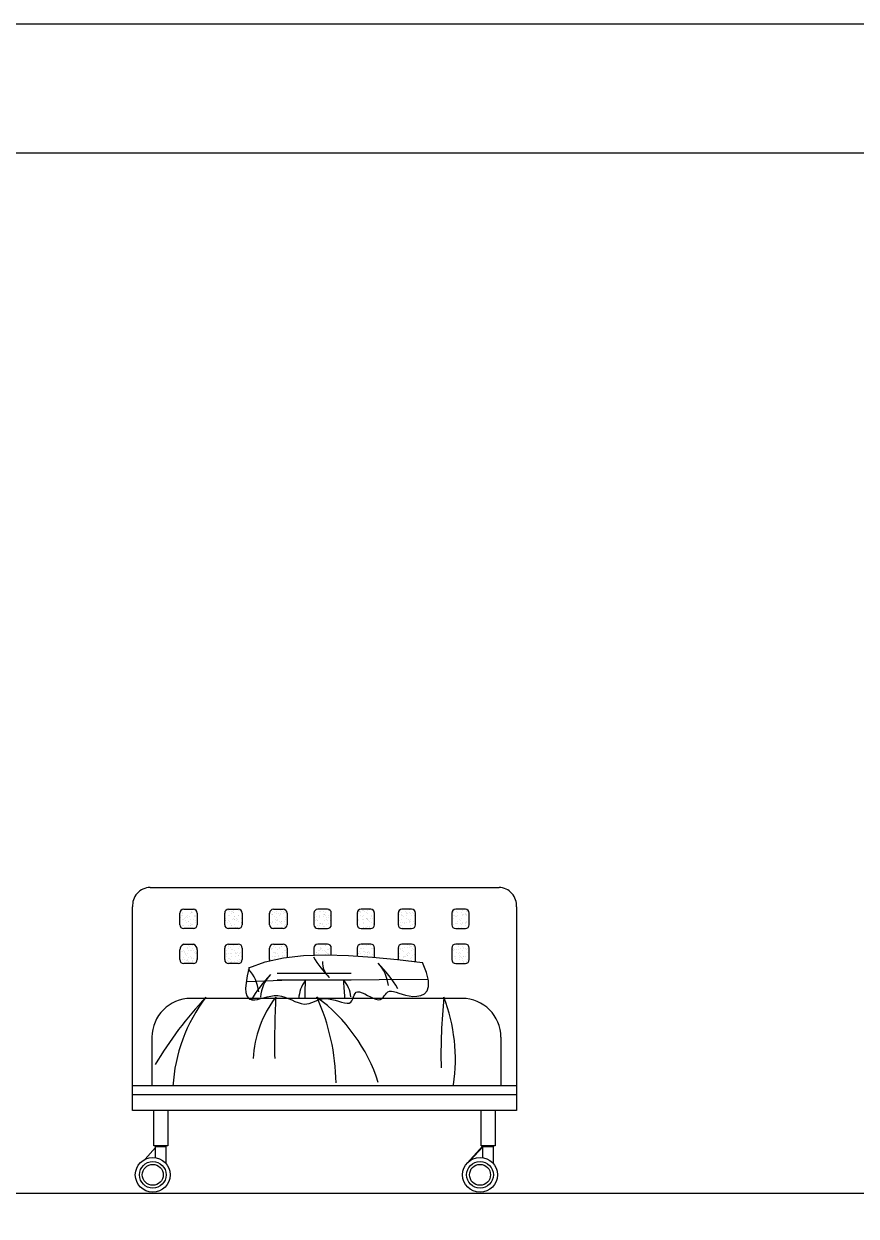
# Model space of a CAD drawing. Header units: inches. Extents: x 18.5 to 61, y 8.5 to 33.3.
# Drawn here: x 31.136 to 33.305, y 30.171 to 33.277 of the extents above; entities that cross this region are included whole.
import ezdxf

# ---------------------------------------------------------------- set-up
doc = ezdxf.new("R2010")
doc.units = ezdxf.units.IN
doc.header["$MEASUREMENT"] = 0
for name, color, linetype in [('02', 2, 'Continuous'), ('1', 1, 'Continuous'), ('kadrbm', 4, 'Continuous')]:
    doc.layers.add(name, color=color, linetype=linetype)

# ---------------------------------------------------------------- blocks, each defined once
blk = doc.blocks.new('kadrbm')
at = {"layer": 'kadrbm', "color": 4}
blk.add_lwpolyline([(0, 0), (0, 24.7972), (21, 24.7972), (21, 0), (0, 0)], close=True, dxfattribs=at)
blk.add_lwpolyline([(20.6631, 0.3257), (20.6631, 24.4603), (0.3369, 24.4603), (0.3369, 0.3257), (20.6631, 0.3257)], dxfattribs=at)

msp = doc.modelspace()

# ---------------------------------------------------------------- linework, layer by layer
at = {"layer": '02'}
for p, q in [((31.4653, 31.027), (32.3744, 31.027)), ((31.4198, 30.4461), (31.4198, 30.9765)), ((31.5529, 30.9704), (31.5782, 30.9704)), ((31.5598, 30.969), (31.5598, 30.969)), ((31.5644, 30.9702), (31.5644, 30.9702)), ((31.5822, 30.9693), (31.5822, 30.9693)), ((31.6674, 30.9688), (31.6674, 30.9688)), ((31.6698, 30.9704), (31.6951, 30.9704)), ((31.6712, 30.9702), (31.6712, 30.9702)), ((31.6997, 30.9683), (31.6997, 30.9683)), ((31.7867, 30.9704), (31.812, 30.9704)), ((31.9274, 30.9704), (31.9022, 30.9704)), ((32.0402, 30.9704), (32.0149, 30.9704)), ((32.0371, 30.9686), (32.0371, 30.9686)), ((32.0386, 30.9696), (32.0386, 30.9696)), ((32.044, 30.9695), (32.044, 30.9695)), ((32.1468, 30.9704), (32.1216, 30.9704)), ((32.1315, 30.9694), (32.1315, 30.9694)), ((32.1405, 30.9693), (32.1405, 30.9693)), ((32.2867, 30.9704), (32.2615, 30.9704)), ((32.4198, 30.9765), (32.4198, 30.4461)), ((31.5428, 30.93), (31.5428, 30.9603)), ((31.5458, 30.9481), (31.5458, 30.9481)), ((31.546, 30.9641), (31.546, 30.9641)), ((31.5472, 30.9549), (31.5472, 30.9549)), ((31.5488, 30.9606), (31.5488, 30.9606)), ((31.5488, 30.9534), (31.5488, 30.9534)), ((31.5494, 30.9441), (31.5494, 30.9441)), ((31.5496, 30.9618), (31.5496, 30.9618)), ((31.5528, 30.9428), (31.5528, 30.9428)), ((31.5562, 30.9466), (31.5562, 30.9466)), ((31.5564, 30.9405), (31.5564, 30.9405)), ((31.5574, 30.9496), (31.5574, 30.9496)), ((31.5604, 30.9526), (31.5604, 30.9526)), ((31.5619, 30.9502), (31.5619, 30.9502)), ((31.5625, 30.9536), (31.5625, 30.9536)), ((31.5647, 30.9389), (31.5647, 30.9389)), ((31.5663, 30.9374), (31.5663, 30.9374)), ((31.5688, 30.9511), (31.5688, 30.9511)), ((31.5707, 30.9605), (31.5707, 30.9605)), ((31.5712, 30.944), (31.5712, 30.944)), ((31.5725, 30.9642), (31.5725, 30.9642)), ((31.5729, 30.9624), (31.5729, 30.9624)), ((31.5745, 30.9609), (31.5745, 30.9609)), ((31.5761, 30.9619), (31.5761, 30.9619)), ((31.5794, 30.9428), (31.5794, 30.9428)), ((31.5804, 30.9526), (31.5804, 30.9526)), ((31.5819, 30.9541), (31.5819, 30.9541)), ((31.5827, 30.9528), (31.5827, 30.9528)), ((31.583, 30.9405), (31.583, 30.9405)), ((31.5848, 30.9532), (31.5848, 30.9532)), ((31.5883, 30.9603), (31.5883, 30.93)), ((31.6597, 30.93), (31.6597, 30.9603)), ((31.6607, 30.9632), (31.6607, 30.9632)), ((31.6608, 30.9439), (31.6608, 30.9439)), ((31.6615, 30.9459), (31.6615, 30.9459)), ((31.6616, 30.9412), (31.6616, 30.9412)), ((31.6628, 30.9407), (31.6628, 30.9407)), ((31.6682, 30.937), (31.6682, 30.937)), ((31.6686, 30.9421), (31.6686, 30.9421)), ((31.6688, 30.9538), (31.6688, 30.9538)), ((31.6689, 30.9674), (31.6689, 30.9674)), ((31.6718, 30.9538), (31.6718, 30.9538)), ((31.6723, 30.9647), (31.6723, 30.9647)), ((31.6723, 30.9373), (31.6723, 30.9373)), ((31.6764, 30.9606), (31.6764, 30.9606)), ((31.6767, 30.9653), (31.6767, 30.9653)), ((31.6788, 30.9644), (31.6788, 30.9644)), ((31.6802, 30.9437), (31.6802, 30.9437)), ((31.6824, 30.9621), (31.6824, 30.9621)), ((31.6833, 30.9626), (31.6833, 30.9626)), ((31.6837, 30.9662), (31.6837, 30.9662)), ((31.6838, 30.9461), (31.6838, 30.9461)), ((31.6846, 30.9442), (31.6846, 30.9442)), ((31.6848, 30.9528), (31.6848, 30.9528)), ((31.6857, 30.943), (31.6857, 30.943)), ((31.6864, 30.9513), (31.6864, 30.9513)), ((31.6893, 30.9407), (31.6893, 30.9407)), ((31.6915, 30.9452), (31.6915, 30.9452)), ((31.6938, 30.9445), (31.6938, 30.9445)), ((31.6948, 30.9546), (31.6948, 30.9546)), ((31.6953, 30.9677), (31.6953, 30.9677)), ((31.6954, 30.9538), (31.6954, 30.9538)), ((31.6954, 30.9381), (31.6954, 30.9381)), ((31.7031, 30.9467), (31.7031, 30.9467)), ((31.7052, 30.9603), (31.7052, 30.93)), ((31.7766, 30.93), (31.7766, 30.9603)), ((31.7793, 30.9592), (31.7793, 30.9592)), ((31.7809, 30.9578), (31.7809, 30.9578)), ((31.7834, 30.9573), (31.7834, 30.9573)), ((31.7844, 30.9559), (31.7844, 30.9559)), ((31.7849, 30.9394), (31.7849, 30.9394)), ((31.7852, 30.9646), (31.7852, 30.9646)), ((31.7883, 30.951), (31.7883, 30.951)), ((31.7888, 30.9623), (31.7888, 30.9623)), ((31.7921, 30.9432), (31.7921, 30.9432)), ((31.795, 30.9588), (31.795, 30.9588)), ((31.7954, 30.9643), (31.7954, 30.9643)), ((31.7957, 30.9409), (31.7957, 30.9409)), ((31.7959, 30.9479), (31.7959, 30.9479)), ((31.7968, 30.9432), (31.7968, 30.9432)), ((31.7984, 30.9418), (31.7984, 30.9418)), ((31.7995, 30.9594), (31.7995, 30.9594)), ((31.8017, 30.954), (31.8017, 30.954)), ((31.8029, 30.9377), (31.8029, 30.9377)), ((31.805, 30.9667), (31.805, 30.9667)), ((31.8062, 30.9558), (31.8062, 30.9558)), ((31.8064, 30.9603), (31.8064, 30.9603)), ((31.8065, 30.9653), (31.8065, 30.9653)), ((31.8068, 30.9393), (31.8068, 30.9393)), ((31.8073, 30.9383), (31.8073, 30.9383)), ((31.8117, 30.9646), (31.8117, 30.9646)), ((31.814, 30.9585), (31.814, 30.9585)), ((31.8143, 30.9392), (31.8143, 30.9392)), ((31.8153, 30.9623), (31.8153, 30.9623)), ((31.8177, 30.9646), (31.8177, 30.9646)), ((31.818, 30.9618), (31.818, 30.9618)), ((31.8183, 30.9482), (31.8183, 30.9482)), ((31.8186, 30.9432), (31.8186, 30.9432)), ((31.8221, 30.9603), (31.8221, 30.93)), ((31.8921, 30.9603), (31.8921, 30.93)), ((31.8928, 30.9482), (31.8928, 30.9482)), ((31.8948, 30.9498), (31.8948, 30.9498)), ((31.8951, 30.9625), (31.8951, 30.9625)), ((31.8965, 30.9576), (31.8965, 30.9576)), ((31.897, 30.9412), (31.897, 30.9412)), ((31.8984, 30.9434), (31.8984, 30.9434)), ((31.8992, 30.9504), (31.8992, 30.9504)), ((31.9003, 30.9414), (31.9003, 30.9414)), ((31.902, 30.9411), (31.902, 30.9411)), ((31.9062, 30.9513), (31.9062, 30.9513)), ((31.9068, 30.9655), (31.9068, 30.9655)), ((31.9073, 30.9491), (31.9073, 30.9491)), ((31.908, 30.9542), (31.908, 30.9542)), ((31.9084, 30.9649), (31.9084, 30.9649)), ((31.9169, 30.9571), (31.9169, 30.9571)), ((31.9178, 30.9528), (31.9178, 30.9528)), ((31.9181, 30.9648), (31.9181, 30.9648)), ((31.9185, 30.9557), (31.9185, 30.9557)), ((31.9188, 30.9579), (31.9188, 30.9579)), ((31.9194, 30.9415), (31.9194, 30.9415)), ((31.9217, 30.9625), (31.9217, 30.9625)), ((31.9222, 30.9534), (31.9222, 30.9534)), ((31.925, 30.9434), (31.925, 30.9434)), ((31.9259, 30.9489), (31.9259, 30.9489)), ((31.9286, 30.9411), (31.9286, 30.9411)), ((31.9292, 30.9543), (31.9292, 30.9543)), ((31.9298, 30.9663), (31.9298, 30.9663)), ((31.9304, 30.9499), (31.9304, 30.9499)), ((31.9344, 30.9411), (31.9344, 30.9411)), ((31.9346, 30.9543), (31.9346, 30.9543)), ((31.936, 30.9397), (31.936, 30.9397)), ((31.9375, 30.93), (31.9375, 30.9603)), ((32.0048, 30.9603), (32.0048, 30.93)), ((32.0059, 30.9424), (32.0059, 30.9424)), ((32.0079, 30.9588), (32.0079, 30.9588)), ((32.0083, 30.9413), (32.0083, 30.9413)), ((32.0084, 30.9424), (32.0084, 30.9424)), ((32.0097, 30.9649), (32.0097, 30.9649)), ((32.0114, 30.9636), (32.0114, 30.9636)), ((32.013, 30.9621), (32.013, 30.9621)), ((32.0141, 30.9655), (32.0141, 30.9655)), ((32.0144, 30.9544), (32.0144, 30.9544)), ((32.0175, 30.9439), (32.0175, 30.9439)), ((32.0194, 30.9676), (32.0194, 30.9676)), ((32.0199, 30.9512), (32.0199, 30.9512)), ((32.0204, 30.9553), (32.0204, 30.9553)), ((32.0211, 30.9664), (32.0211, 30.9664)), ((32.022, 30.9445), (32.022, 30.9445)), ((32.0244, 30.965), (32.0244, 30.965)), ((32.028, 30.9627), (32.028, 30.9627)), ((32.0289, 30.9475), (32.0289, 30.9475)), ((32.0289, 30.9454), (32.0289, 30.9454)), ((32.0305, 30.9461), (32.0305, 30.9461)), ((32.031, 30.9596), (32.031, 30.9596)), ((32.0313, 30.9436), (32.0313, 30.9436)), ((32.0315, 30.9432), (32.0315, 30.9432)), ((32.0326, 30.968), (32.0326, 30.968)), ((32.0349, 30.9413), (32.0349, 30.9413)), ((32.0379, 30.9393), (32.0379, 30.9393)), ((32.0405, 30.9469), (32.0405, 30.9469)), ((32.0409, 30.9544), (32.0409, 30.9544)), ((32.0412, 30.9675), (32.0412, 30.9675)), ((32.0418, 30.9511), (32.0418, 30.9511)), ((32.045, 30.9475), (32.045, 30.9475)), ((32.0461, 30.9628), (32.0461, 30.9628)), ((32.0503, 30.93), (32.0503, 30.9603)), ((32.1115, 30.9603), (32.1115, 30.93)), ((32.1139, 30.9566), (32.1139, 30.9566)), ((32.1146, 30.9415), (32.1146, 30.9415)), ((32.1149, 30.9618), (32.1149, 30.9618)), ((32.1205, 30.9609), (32.1205, 30.9609)), ((32.1207, 30.9546), (32.1207, 30.9546)), ((32.1208, 30.9575), (32.1208, 30.9575)), ((32.1211, 30.9445), (32.1211, 30.9445)), ((32.1234, 30.954), (32.1234, 30.954)), ((32.1249, 30.9525), (32.1249, 30.9525)), ((32.1307, 30.9652), (32.1307, 30.9652)), ((32.1321, 30.9529), (32.1321, 30.9529)), ((32.1324, 30.959), (32.1324, 30.959)), ((32.1324, 30.9457), (32.1324, 30.9457)), ((32.1343, 30.9629), (32.1343, 30.9629)), ((32.1369, 30.9596), (32.1369, 30.9596)), ((32.1376, 30.9438), (32.1376, 30.9438)), ((32.1408, 30.938), (32.1408, 30.938)), ((32.1412, 30.9415), (32.1412, 30.9415)), ((32.1424, 30.9608), (32.1424, 30.9608)), ((32.1429, 30.9444), (32.1429, 30.9444)), ((32.1438, 30.9605), (32.1438, 30.9605)), ((32.1447, 30.9385), (32.1447, 30.9385)), ((32.1472, 30.9546), (32.1472, 30.9546)), ((32.149, 30.9615), (32.149, 30.9615)), ((32.1506, 30.96), (32.1506, 30.96)), ((32.1517, 30.9394), (32.1517, 30.9394)), ((32.1544, 30.9532), (32.1544, 30.9532)), ((32.1554, 30.962), (32.1554, 30.962)), ((32.1569, 30.93), (32.1569, 30.9603)), ((32.2514, 30.9603), (32.2514, 30.93)), ((32.2525, 30.9597), (32.2525, 30.9597)), ((32.2536, 30.9548), (32.2536, 30.9548)), ((32.255, 30.963), (32.255, 30.963)), ((32.2552, 30.9531), (32.2552, 30.9531)), ((32.2555, 30.9465), (32.2555, 30.9465)), ((32.2596, 30.9536), (32.2596, 30.9536)), ((32.261, 30.9519), (32.261, 30.9519)), ((32.2625, 30.9505), (32.2625, 30.9505)), ((32.2636, 30.9654), (32.2636, 30.9654)), ((32.2665, 30.955), (32.2665, 30.955)), ((32.267, 30.9385), (32.267, 30.9385)), ((32.2672, 30.9631), (32.2672, 30.9631)), ((32.2705, 30.9441), (32.2705, 30.9441)), ((32.2741, 30.9418), (32.2741, 30.9418)), ((32.2768, 30.9629), (32.2768, 30.9629)), ((32.2773, 30.9464), (32.2773, 30.9464)), ((32.2781, 30.9672), (32.2781, 30.9672)), ((32.2781, 30.9561), (32.2781, 30.9561)), ((32.2801, 30.9549), (32.2801, 30.9549)), ((32.2826, 30.9567), (32.2826, 30.9567)), ((32.2866, 30.9594), (32.2866, 30.9594)), ((32.2882, 30.9579), (32.2882, 30.9579)), ((32.2889, 30.9552), (32.2889, 30.9552)), ((32.2894, 30.9388), (32.2894, 30.9388)), ((32.2895, 30.9576), (32.2895, 30.9576)), ((32.2902, 30.9655), (32.2902, 30.9655)), ((32.2938, 30.9632), (32.2938, 30.9632)), ((32.2956, 30.9511), (32.2956, 30.9511)), ((32.2968, 30.93), (32.2968, 30.9603)), ((31.5428, 30.9322), (31.5428, 30.9322)), ((31.5468, 30.9261), (31.5468, 30.9261)), ((31.5481, 30.9231), (31.5481, 30.9231)), ((31.5499, 30.9277), (31.5499, 30.9277)), ((31.5782, 30.9199), (31.5529, 30.9199)), ((31.5537, 30.927), (31.5537, 30.927)), ((31.5597, 30.9214), (31.5597, 30.9214)), ((31.5609, 30.9361), (31.5609, 30.9361)), ((31.5653, 30.9285), (31.5653, 30.9285)), ((31.5694, 30.9322), (31.5694, 30.9322)), ((31.5697, 30.9291), (31.5697, 30.9291)), ((31.5717, 30.9276), (31.5717, 30.9276)), ((31.5737, 30.9306), (31.5737, 30.9306)), ((31.5767, 30.93), (31.5767, 30.93)), ((31.5822, 30.9228), (31.5822, 30.9228)), ((31.5832, 30.9364), (31.5832, 30.9364)), ((31.5883, 30.9316), (31.5883, 30.9316)), ((31.662, 30.9294), (31.662, 30.9294)), ((31.6661, 30.9216), (31.6661, 30.9216)), ((31.6695, 30.9202), (31.6695, 30.9202)), ((31.6951, 30.9199), (31.6698, 30.9199)), ((31.6728, 30.9209), (31.6728, 30.9209)), ((31.6757, 30.9324), (31.6757, 30.9324)), ((31.6764, 30.9211), (31.6764, 30.9211)), ((31.6767, 30.9293), (31.6767, 30.9293)), ((31.6783, 30.9278), (31.6783, 30.9278)), ((31.6844, 30.9297), (31.6844, 30.9297)), ((31.6857, 30.921), (31.6857, 30.921)), ((31.688, 30.9226), (31.688, 30.9226)), ((31.6925, 30.9232), (31.6925, 30.9232)), ((31.6926, 30.9216), (31.6926, 30.9216)), ((31.6959, 30.9217), (31.6959, 30.9217)), ((31.6994, 30.9241), (31.6994, 30.9241)), ((31.7023, 30.9368), (31.7023, 30.9368)), ((31.7023, 30.9324), (31.7023, 30.9324)), ((31.7039, 30.9353), (31.7039, 30.9353)), ((31.7799, 30.9347), (31.7799, 30.9347)), ((31.7801, 30.9275), (31.7801, 30.9275)), ((31.782, 30.9326), (31.782, 30.9326)), ((31.7844, 30.9353), (31.7844, 30.9353)), ((31.7855, 30.923), (31.7855, 30.923)), ((31.812, 30.9199), (31.7867, 30.9199)), ((31.7913, 30.9362), (31.7913, 30.9362)), ((31.7965, 30.9314), (31.7965, 30.9314)), ((31.799, 30.9218), (31.799, 30.9218)), ((31.8058, 30.935), (31.8058, 30.935)), ((31.8073, 30.9229), (31.8073, 30.9229)), ((31.8086, 30.9326), (31.8086, 30.9326)), ((31.8143, 30.9272), (31.8143, 30.9272)), ((31.8159, 30.9257), (31.8159, 30.9257)), ((31.8188, 30.9317), (31.8188, 30.9317)), ((31.8976, 30.9247), (31.8976, 30.9247)), ((31.9022, 30.9199), (31.9274, 30.9199)), ((31.9027, 30.9288), (31.9027, 30.9288)), ((31.9053, 30.922), (31.9053, 30.922)), ((31.9071, 30.9293), (31.9071, 30.9293)), ((31.9079, 30.9326), (31.9079, 30.9326)), ((31.9088, 30.9336), (31.9088, 30.9336)), ((31.9103, 30.9322), (31.9103, 30.9322)), ((31.9141, 30.9303), (31.9141, 30.9303)), ((31.9149, 30.9328), (31.9149, 30.9328)), ((31.9178, 30.9254), (31.9178, 30.9254)), ((31.9199, 30.925), (31.9199, 30.925)), ((31.9256, 30.9318), (31.9256, 30.9318)), ((31.9309, 30.9335), (31.9309, 30.9335)), ((31.9318, 30.9221), (31.9318, 30.9221)), ((31.937, 30.9333), (31.937, 30.9333)), ((32.009, 30.9259), (32.009, 30.9259)), ((32.0116, 30.9222), (32.0116, 30.9222)), ((32.0122, 30.9318), (32.0122, 30.9318)), ((32.0138, 30.9213), (32.0138, 30.9213)), ((32.0149, 30.9199), (32.0402, 30.9199)), ((32.0152, 30.9199), (32.0152, 30.9199)), ((32.0205, 30.9348), (32.0205, 30.9348)), ((32.0207, 30.924), (32.0207, 30.924)), ((32.0212, 30.933), (32.0212, 30.933)), ((32.0223, 30.9226), (32.0223, 30.9226)), ((32.0254, 30.9228), (32.0254, 30.9228)), ((32.0299, 30.9234), (32.0299, 30.9234)), ((32.032, 30.9267), (32.032, 30.9267)), ((32.0368, 30.9243), (32.0368, 30.9243)), ((32.0382, 30.9222), (32.0382, 30.9222)), ((32.0423, 30.9346), (32.0423, 30.9346)), ((32.0464, 30.9315), (32.0464, 30.9315)), ((32.0478, 30.9331), (32.0478, 30.9331)), ((32.048, 30.9301), (32.048, 30.9301)), ((32.0484, 30.9258), (32.0484, 30.9258)), ((32.1152, 30.9305), (32.1152, 30.9305)), ((32.1168, 30.929), (32.1168, 30.929)), ((32.1173, 30.9349), (32.1173, 30.9349)), ((32.1179, 30.9224), (32.1179, 30.9224)), ((32.1215, 30.9201), (32.1215, 30.9201)), ((32.1216, 30.928), (32.1216, 30.928)), ((32.1216, 30.9199), (32.1468, 30.9199)), ((32.1218, 30.9355), (32.1218, 30.9355)), ((32.1242, 30.9222), (32.1242, 30.9222)), ((32.1276, 30.9332), (32.1276, 30.9332)), ((32.1287, 30.9364), (32.1287, 30.9364)), ((32.1326, 30.9365), (32.1326, 30.9365)), ((32.1331, 30.92), (32.1331, 30.92)), ((32.1424, 30.9365), (32.1424, 30.9365)), ((32.1434, 30.9279), (32.1434, 30.9279)), ((32.1445, 30.9224), (32.1445, 30.9224)), ((32.1481, 30.9201), (32.1481, 30.9201)), ((32.1498, 30.9297), (32.1498, 30.9297)), ((32.1541, 30.9333), (32.1541, 30.9333)), ((32.1549, 30.9368), (32.1549, 30.9368)), ((32.2514, 30.9305), (32.2514, 30.9305)), ((32.2528, 30.9284), (32.2528, 30.9284)), ((32.2544, 30.9269), (32.2544, 30.9269)), ((32.256, 30.9301), (32.256, 30.9301)), ((32.2605, 30.9335), (32.2605, 30.9335)), ((32.2615, 30.9199), (32.2867, 30.9199)), ((32.2618, 30.9201), (32.2618, 30.9201)), ((32.263, 30.932), (32.263, 30.932)), ((32.2675, 30.9326), (32.2675, 30.9326)), ((32.2676, 30.9221), (32.2676, 30.9221)), ((32.2744, 30.9335), (32.2744, 30.9335)), ((32.2774, 30.9227), (32.2774, 30.9227)), ((32.2779, 30.93), (32.2779, 30.93)), ((32.2785, 30.9359), (32.2785, 30.9359)), ((32.28, 30.9344), (32.28, 30.9344)), ((32.281, 30.9204), (32.281, 30.9204)), ((32.286, 30.935), (32.286, 30.935)), ((32.287, 30.9335), (32.287, 30.9335)), ((32.2875, 30.9276), (32.2875, 30.9276)), ((32.2899, 30.9223), (32.2899, 30.9223)), ((32.2904, 30.9356), (32.2904, 30.9356)), ((31.5505, 30.8763), (31.5505, 30.8763)), ((31.5515, 30.8783), (31.5515, 30.8783)), ((31.5529, 30.8795), (31.5782, 30.8795)), ((31.5659, 30.8758), (31.5659, 30.8758)), ((31.5735, 30.8786), (31.5735, 30.8786)), ((31.5771, 30.8763), (31.5771, 30.8763)), ((31.6623, 30.875), (31.6623, 30.875)), ((31.6692, 30.8759), (31.6692, 30.8759)), ((31.6698, 30.8795), (31.6951, 30.8795)), ((31.6798, 30.8788), (31.6798, 30.8788)), ((31.6808, 30.8774), (31.6808, 30.8774)), ((31.6834, 30.8765), (31.6834, 30.8765)), ((31.6852, 30.878), (31.6852, 30.878)), ((31.6922, 30.8789), (31.6922, 30.8789)), ((31.7862, 30.879), (31.7862, 30.879)), ((31.7867, 30.8795), (31.812, 30.8795)), ((31.7898, 30.8767), (31.7898, 30.8767)), ((31.7995, 30.8787), (31.7995, 30.8787)), ((31.8127, 30.8791), (31.8127, 30.8791)), ((31.8163, 30.8768), (31.8163, 30.8768)), ((31.8961, 30.8769), (31.8961, 30.8769)), ((31.8992, 30.8754), (31.8992, 30.8754)), ((31.9014, 30.8783), (31.9014, 30.8783)), ((31.9274, 30.8795), (31.9022, 30.8795)), ((31.9191, 30.8793), (31.9191, 30.8793)), ((31.9215, 30.8757), (31.9215, 30.8757)), ((31.9227, 30.877), (31.9227, 30.877)), ((32.0106, 30.8766), (32.0106, 30.8766)), ((32.0402, 30.8795), (32.0149, 30.8795)), ((32.0182, 30.8777), (32.0182, 30.8777)), ((32.0226, 30.8783), (32.0226, 30.8783)), ((32.0254, 30.8795), (32.0254, 30.8795)), ((32.029, 30.8772), (32.029, 30.8772)), ((32.0296, 30.8792), (32.0296, 30.8792)), ((32.0336, 30.8774), (32.0336, 30.8774)), ((32.0391, 30.8762), (32.0391, 30.8762)), ((32.1468, 30.8795), (32.1216, 30.8795)), ((32.1232, 30.8787), (32.1232, 30.8787)), ((32.1353, 30.8774), (32.1353, 30.8774)), ((32.145, 30.8786), (32.145, 30.8786)), ((32.2867, 30.8795), (32.2615, 30.8795)), ((32.2682, 30.8776), (32.2682, 30.8776)), ((31.5428, 30.8391), (31.5428, 30.8643)), ((31.543, 30.8593), (31.543, 30.8593)), ((31.5438, 30.8466), (31.5438, 30.8466)), ((31.5474, 30.8599), (31.5474, 30.8599)), ((31.5492, 30.86), (31.5492, 30.86)), ((31.5521, 30.8619), (31.5521, 30.8619)), ((31.5526, 30.8454), (31.5526, 30.8454)), ((31.5538, 30.8572), (31.5538, 30.8572)), ((31.5543, 30.8608), (31.5543, 30.8608)), ((31.5574, 30.8549), (31.5574, 30.8549)), ((31.5577, 30.8523), (31.5577, 30.8523)), ((31.5593, 30.8508), (31.5593, 30.8508)), ((31.5631, 30.8703), (31.5631, 30.8703)), ((31.5635, 30.868), (31.5635, 30.868)), ((31.5636, 30.8539), (31.5636, 30.8539)), ((31.5659, 30.8623), (31.5659, 30.8623)), ((31.5667, 30.844), (31.5667, 30.844)), ((31.5675, 30.8743), (31.5675, 30.8743)), ((31.5704, 30.8629), (31.5704, 30.8629)), ((31.5704, 30.8467), (31.5704, 30.8467)), ((31.5739, 30.8618), (31.5739, 30.8618)), ((31.5744, 30.8453), (31.5744, 30.8453)), ((31.5749, 30.8675), (31.5749, 30.8675)), ((31.5773, 30.8638), (31.5773, 30.8638)), ((31.5804, 30.8573), (31.5804, 30.8573)), ((31.5834, 30.8598), (31.5834, 30.8598)), ((31.584, 30.855), (31.584, 30.855)), ((31.585, 30.8583), (31.585, 30.8583)), ((31.5854, 30.8706), (31.5854, 30.8706)), ((31.5859, 30.8542), (31.5859, 30.8542)), ((31.5883, 30.8643), (31.5883, 30.8391)), ((31.6597, 30.8391), (31.6597, 30.8694)), ((31.6602, 30.8574), (31.6602, 30.8574)), ((31.6612, 30.8505), (31.6612, 30.8505)), ((31.6638, 30.8551), (31.6638, 30.8551)), ((31.6642, 30.8636), (31.6642, 30.8636)), ((31.6647, 30.8472), (31.6647, 30.8472)), ((31.6657, 30.8534), (31.6657, 30.8534)), ((31.6694, 30.874), (31.6694, 30.874)), ((31.6698, 30.8682), (31.6698, 30.8682)), ((31.6701, 30.8539), (31.6701, 30.8539)), ((31.6745, 30.8715), (31.6745, 30.8715)), ((31.675, 30.8551), (31.675, 30.8551)), ((31.6767, 30.8469), (31.6767, 30.8469)), ((31.6771, 30.8549), (31.6771, 30.8549)), ((31.6779, 30.8662), (31.6779, 30.8662)), ((31.6794, 30.8648), (31.6794, 30.8648)), ((31.6865, 30.8639), (31.6865, 30.8639)), ((31.6867, 30.8575), (31.6867, 30.8575)), ((31.6869, 30.8579), (31.6869, 30.8579)), ((31.687, 30.8475), (31.687, 30.8475)), ((31.6887, 30.8564), (31.6887, 30.8564)), ((31.6903, 30.8552), (31.6903, 30.8552)), ((31.6931, 30.857), (31.6931, 30.857)), ((31.6953, 30.8502), (31.6953, 30.8502)), ((31.6964, 30.8683), (31.6964, 30.8683)), ((31.6969, 30.8487), (31.6969, 30.8487)), ((31.6975, 30.8724), (31.6975, 30.8724)), ((31.698, 30.8559), (31.698, 30.8559)), ((31.7001, 30.8579), (31.7001, 30.8579)), ((31.7033, 30.8469), (31.7033, 30.8469)), ((31.7035, 30.8737), (31.7035, 30.8737)), ((31.7052, 30.8694), (31.7052, 30.8391)), ((31.7766, 30.8391), (31.7766, 30.8694)), ((31.7768, 30.8459), (31.7768, 30.8459)), ((31.7806, 30.8685), (31.7806, 30.8685)), ((31.7813, 30.8644), (31.7813, 30.8644)), ((31.783, 30.8471), (31.783, 30.8471)), ((31.785, 30.8691), (31.785, 30.8691)), ((31.7871, 30.8737), (31.7871, 30.8737)), ((31.7876, 30.8572), (31.7876, 30.8572)), ((31.7884, 30.8474), (31.7884, 30.8474)), ((31.7898, 30.8566), (31.7898, 30.8566)), ((31.7914, 30.8552), (31.7914, 30.8552)), ((31.7919, 30.87), (31.7919, 30.87)), ((31.7929, 30.848), (31.7929, 30.848)), ((31.7931, 30.8576), (31.7931, 30.8576)), ((31.7966, 30.8554), (31.7966, 30.8554)), ((31.7986, 30.8657), (31.7986, 30.8657)), ((31.7988, 30.8484), (31.7988, 30.8484)), ((31.7998, 30.8489), (31.7998, 30.8489)), ((31.8027, 30.8685), (31.8027, 30.8685)), ((31.8035, 30.8715), (31.8035, 30.8715)), ((31.808, 30.8721), (31.808, 30.8721)), ((31.8089, 30.8736), (31.8089, 30.8736)), ((31.8094, 30.8571), (31.8094, 30.8571)), ((31.8096, 30.8471), (31.8096, 30.8471)), ((31.8114, 30.8504), (31.8114, 30.8504)), ((31.8126, 30.8438), (31.8653, 30.8495)), ((31.8149, 30.873), (31.8149, 30.873)), ((31.8155, 30.8641), (31.8155, 30.8641)), ((31.8159, 30.851), (31.8159, 30.851)), ((31.817, 30.8627), (31.817, 30.8627)), ((31.8196, 30.8577), (31.8196, 30.8577)), ((31.821, 30.8659), (31.821, 30.8659)), ((31.8215, 30.8495), (31.8215, 30.8495)), ((31.8221, 30.8694), (31.8221, 30.8448)), ((31.8653, 30.8495), (31.9221, 30.8514)), ((31.8921, 30.8694), (31.8921, 30.8504)), ((31.8933, 30.8548), (31.8933, 30.8548)), ((31.8994, 30.8578), (31.8994, 30.8578)), ((31.8997, 30.8589), (31.8997, 30.8589)), ((31.903, 30.8555), (31.903, 30.8555)), ((31.9033, 30.8625), (31.9033, 30.8625)), ((31.9077, 30.8631), (31.9077, 30.8631)), ((31.909, 30.8687), (31.909, 30.8687)), ((31.9099, 30.8705), (31.9099, 30.8705)), ((31.91, 30.8668), (31.91, 30.8668)), ((31.9115, 30.8691), (31.9115, 30.8691)), ((31.9147, 30.864), (31.9147, 30.864)), ((31.9189, 30.8623), (31.9189, 30.8623)), ((31.9221, 30.8592), (31.9221, 30.8592)), ((31.9221, 30.8514), (31.9823, 30.85)), ((31.9259, 30.8579), (31.9259, 30.8579)), ((31.9263, 30.8656), (31.9263, 30.8656)), ((31.9274, 30.8545), (31.9274, 30.8545)), ((31.929, 30.8531), (31.929, 30.8531)), ((31.9295, 30.8556), (31.9295, 30.8556)), ((31.9307, 30.8662), (31.9307, 30.8662)), ((31.9331, 30.8677), (31.9331, 30.8677)), ((31.9336, 30.8512), (31.9336, 30.8512)), ((31.9356, 30.8687), (31.9356, 30.8687)), ((31.9375, 30.851), (31.9375, 30.8694)), ((31.9823, 30.85), (32.0451, 30.8458)), ((32.0048, 30.8694), (32.0048, 30.8485)), ((32.0057, 30.858), (32.0057, 30.858)), ((32.0075, 30.8542), (32.0075, 30.8542)), ((32.0093, 30.8557), (32.0093, 30.8557)), ((32.0111, 30.8601), (32.0111, 30.8601)), ((32.0134, 30.8687), (32.0134, 30.8687)), ((32.0145, 30.8551), (32.0145, 30.8551)), ((32.0153, 30.8689), (32.0153, 30.8689)), ((32.0219, 30.861), (32.0219, 30.861)), ((32.0222, 30.8475), (32.0222, 30.8475)), ((32.0226, 30.869), (32.0226, 30.869)), ((32.0232, 30.8525), (32.0232, 30.8525)), ((32.0235, 30.8595), (32.0235, 30.8595)), ((32.026, 30.8566), (32.026, 30.8566)), ((32.0305, 30.8572), (32.0305, 30.8572)), ((32.0309, 30.8527), (32.0309, 30.8527)), ((32.0323, 30.8581), (32.0323, 30.8581)), ((32.0342, 30.861), (32.0342, 30.861)), ((32.0359, 30.8558), (32.0359, 30.8558)), ((32.0374, 30.8581), (32.0374, 30.8581)), ((32.0419, 30.8689), (32.0419, 30.8689)), ((32.0445, 30.8689), (32.0445, 30.8689)), ((32.045, 30.8524), (32.045, 30.8524)), ((32.0451, 30.8458), (32.1097, 30.8394)), ((32.0475, 30.8684), (32.0475, 30.8684)), ((32.0488, 30.8475), (32.0488, 30.8475)), ((32.049, 30.8596), (32.049, 30.8596)), ((32.0491, 30.867), (32.0491, 30.867)), ((32.0503, 30.8453), (32.0503, 30.8694)), ((32.1115, 30.8694), (32.1115, 30.8392)), ((32.1117, 30.8699), (32.1117, 30.8699)), ((32.112, 30.8582), (32.112, 30.8582)), ((32.1122, 30.8534), (32.1122, 30.8534)), ((32.1142, 30.8461), (32.1142, 30.8461)), ((32.1156, 30.8559), (32.1156, 30.8559)), ((32.1164, 30.8674), (32.1164, 30.8674)), ((32.1179, 30.8687), (32.1179, 30.8687)), ((32.1179, 30.866), (32.1179, 30.866)), ((32.1217, 30.8691), (32.1217, 30.8691)), ((32.1224, 30.8693), (32.1224, 30.8693)), ((32.1237, 30.8623), (32.1237, 30.8623)), ((32.1243, 30.8458), (32.1243, 30.8458)), ((32.1254, 30.8592), (32.1254, 30.8592)), ((32.1258, 30.8476), (32.1258, 30.8476)), ((32.1286, 30.8477), (32.1286, 30.8477)), ((32.1293, 30.8702), (32.1293, 30.8702)), ((32.1303, 30.8482), (32.1303, 30.8482)), ((32.1338, 30.8514), (32.1338, 30.8514)), ((32.1347, 30.8707), (32.1347, 30.8707)), ((32.1353, 30.8543), (32.1353, 30.8543)), ((32.1354, 30.8499), (32.1354, 30.8499)), ((32.1372, 30.8491), (32.1372, 30.8491)), ((32.1386, 30.8583), (32.1386, 30.8583)), ((32.1409, 30.8717), (32.1409, 30.8717)), ((32.142, 30.8749), (32.142, 30.8749)), ((32.1422, 30.856), (32.1422, 30.856)), ((32.1436, 30.8734), (32.1436, 30.8734)), ((32.1454, 30.8723), (32.1454, 30.8723)), ((32.1456, 30.8622), (32.1456, 30.8622)), ((32.1461, 30.8457), (32.1461, 30.8457)), ((32.1482, 30.8691), (32.1482, 30.8691)), ((32.1488, 30.8507), (32.1488, 30.8507)), ((32.151, 30.8666), (32.151, 30.8666)), ((32.1523, 30.8732), (32.1523, 30.8732)), ((32.1532, 30.8513), (32.1532, 30.8513)), ((32.1551, 30.8477), (32.1551, 30.8477)), ((32.1569, 30.8391), (32.1569, 30.8694)), ((32.2514, 30.8694), (32.2514, 30.8391)), ((32.2521, 30.8643), (32.2521, 30.8643)), ((32.254, 30.8653), (32.254, 30.8653)), ((32.2546, 30.8693), (32.2546, 30.8693)), ((32.2555, 30.8639), (32.2555, 30.8639)), ((32.2582, 30.8643), (32.2582, 30.8643)), ((32.2587, 30.8478), (32.2587, 30.8478)), ((32.2615, 30.8479), (32.2615, 30.8479)), ((32.263, 30.8571), (32.263, 30.8571)), ((32.2637, 30.8658), (32.2637, 30.8658)), ((32.2681, 30.8664), (32.2681, 30.8664)), ((32.2692, 30.8727), (32.2692, 30.8727)), ((32.2697, 30.8563), (32.2697, 30.8563)), ((32.2715, 30.8585), (32.2715, 30.8585)), ((32.2715, 30.8493), (32.2715, 30.8493)), ((32.2715, 30.8447), (32.2715, 30.8447)), ((32.273, 30.8478), (32.273, 30.8478)), ((32.275, 30.8673), (32.275, 30.8673)), ((32.2751, 30.8562), (32.2751, 30.8562)), ((32.276, 30.8453), (32.276, 30.8453)), ((32.2796, 30.8728), (32.2796, 30.8728)), ((32.28, 30.8642), (32.28, 30.8642)), ((32.2806, 30.8477), (32.2806, 30.8477)), ((32.2811, 30.8693), (32.2811, 30.8693)), ((32.2812, 30.8713), (32.2812, 30.8713)), ((32.2829, 30.8462), (32.2829, 30.8462)), ((32.2866, 30.8688), (32.2866, 30.8688)), ((32.288, 30.848), (32.288, 30.848)), ((32.2886, 30.8645), (32.2886, 30.8645)), ((32.2911, 30.8694), (32.2911, 30.8694)), ((32.2915, 30.873), (32.2915, 30.873)), ((32.2921, 30.8566), (32.2921, 30.8566)), ((32.2945, 30.8478), (32.2945, 30.8478)), ((32.2968, 30.8391), (32.2968, 30.8694)), ((31.5508, 30.8382), (31.5508, 30.8382)), ((31.5782, 30.829), (31.5529, 30.829)), ((31.5531, 30.829), (31.5531, 30.829)), ((31.5553, 30.8388), (31.5553, 30.8388)), ((31.5607, 30.8358), (31.5607, 30.8358)), ((31.5622, 30.8397), (31.5622, 30.8397)), ((31.5641, 30.8374), (31.5641, 30.8374)), ((31.5643, 30.8335), (31.5643, 30.8335)), ((31.5738, 30.8413), (31.5738, 30.8413)), ((31.5752, 30.8362), (31.5752, 30.8362)), ((31.5768, 30.8348), (31.5768, 30.8348)), ((31.5782, 30.8418), (31.5782, 30.8418)), ((31.5852, 30.8428), (31.5852, 30.8428)), ((31.5865, 30.8377), (31.5865, 30.8377)), ((31.5873, 30.8359), (31.5873, 30.8359)), ((31.6652, 30.8307), (31.6652, 30.8307)), ((31.667, 30.836), (31.667, 30.836)), ((31.6697, 30.8427), (31.6697, 30.8427)), ((31.6951, 30.829), (31.6698, 30.829)), ((31.6706, 30.8337), (31.6706, 30.8337)), ((31.6713, 30.8412), (31.6713, 30.8412)), ((31.6736, 30.8323), (31.6736, 30.8323)), ((31.6755, 30.8386), (31.6755, 30.8386)), ((31.678, 30.8329), (31.678, 30.8329)), ((31.6787, 30.8344), (31.6787, 30.8344)), ((31.6849, 30.8338), (31.6849, 30.8338)), ((31.6876, 30.831), (31.6876, 30.831)), ((31.6936, 30.8361), (31.6936, 30.8361)), ((31.6965, 30.8353), (31.6965, 30.8353)), ((31.6972, 30.8338), (31.6972, 30.8338)), ((31.6986, 30.8395), (31.6986, 30.8395)), ((31.701, 30.8359), (31.701, 30.8359)), ((31.7043, 30.8419), (31.7043, 30.8419)), ((31.7236, 30.8195), (31.7184, 30.7971)), ((31.7226, 30.8182), (31.7648, 30.8335)), ((31.7648, 30.8335), (31.8126, 30.8438)), ((31.7882, 30.8408), (31.7882, 30.8408)), ((32.1097, 30.8394), (32.1754, 30.8315)), ((32.1358, 30.8378), (32.1358, 30.8378)), ((32.1428, 30.8431), (32.1428, 30.8431)), ((32.1455, 30.8369), (32.1455, 30.8369)), ((32.1513, 30.8353), (32.1513, 30.8353)), ((32.1859, 30.8054), (32.1754, 30.8315)), ((32.2518, 30.8371), (32.2518, 30.8371)), ((32.253, 30.8423), (32.253, 30.8423)), ((32.2554, 30.8348), (32.2554, 30.8348)), ((32.2593, 30.8314), (32.2593, 30.8314)), ((32.2599, 30.8432), (32.2599, 30.8432)), ((32.2615, 30.829), (32.2867, 30.829)), ((32.2703, 30.8398), (32.2703, 30.8398)), ((32.2784, 30.8371), (32.2784, 30.8371)), ((32.2805, 30.841), (32.2805, 30.841)), ((32.2811, 30.8313), (32.2811, 30.8313)), ((32.282, 30.8349), (32.282, 30.8349)), ((32.289, 30.8332), (32.289, 30.8332)), ((32.2905, 30.8318), (32.2905, 30.8318)), ((32.2926, 30.8401), (32.2926, 30.8401)), ((31.7184, 30.7971), (31.7153, 30.7789)), ((31.7186, 30.7822), (31.8309, 30.7862)), ((31.7965, 30.8041), (31.9888, 30.8041)), ((31.7965, 30.7866), (31.9888, 30.7866)), ((31.8309, 30.7862), (31.9352, 30.7862)), ((31.9352, 30.7862), (32.1892, 30.7881)), ((32.1908, 30.7849), (32.1859, 30.8054)), ((32.1908, 30.7693), (32.1908, 30.7849)), ((31.7153, 30.7789), (31.7142, 30.7643)), ((31.7142, 30.7643), (31.7148, 30.7531)), ((31.7148, 30.7531), (31.7171, 30.7448)), ((31.9972, 30.7466), (31.9994, 30.7509)), ((31.9994, 30.7509), (32.0022, 30.754)), ((32.0022, 30.754), (32.0061, 30.7554)), ((32.0061, 30.7554), (32.0113, 30.755)), ((32.0113, 30.755), (32.0175, 30.7529)), ((32.0175, 30.7529), (32.0244, 30.7497)), ((32.0783, 30.7485), (32.0814, 30.7521)), ((32.0814, 30.7521), (32.0849, 30.755)), ((32.0849, 30.755), (32.089, 30.7568)), ((32.089, 30.7568), (32.0939, 30.757)), ((32.0939, 30.757), (32.0997, 30.756)), ((32.0997, 30.756), (32.1063, 30.7541)), ((32.1063, 30.7541), (32.1137, 30.7516)), ((32.1137, 30.7516), (32.1218, 30.7489)), ((32.18, 30.7503), (32.1869, 30.7579)), ((32.1869, 30.7579), (32.1908, 30.7693)), ((32.2784, 30.7381), (31.5713, 30.7381)), ((31.7171, 30.7448), (31.7207, 30.7392)), ((31.7207, 30.7392), (31.7255, 30.7359)), ((31.7255, 30.7359), (31.7313, 30.7344)), ((31.7313, 30.7344), (31.738, 30.7345)), ((31.738, 30.7345), (31.7454, 30.7357)), ((31.7454, 30.7357), (31.7533, 30.7377)), ((31.7533, 30.7377), (31.7618, 30.74)), ((31.7618, 30.74), (31.7706, 30.7424)), ((31.7706, 30.7424), (31.7797, 30.7443)), ((31.7797, 30.7443), (31.7889, 30.7455)), ((31.7889, 30.7455), (31.7982, 30.7454)), ((31.7982, 30.7454), (31.8074, 30.744)), ((31.8074, 30.744), (31.8166, 30.7413)), ((31.8166, 30.7413), (31.8255, 30.7379)), ((31.8255, 30.7379), (31.8343, 30.7342)), ((31.8343, 30.7342), (31.8428, 30.7304)), ((31.8428, 30.7304), (31.851, 30.7271)), ((31.851, 30.7271), (31.8589, 30.7246)), ((31.8589, 30.7246), (31.8664, 30.7234)), ((31.8664, 30.7234), (31.8735, 30.7236)), ((31.8735, 30.7236), (31.8802, 30.7251)), ((31.8802, 30.7251), (31.8868, 30.7275)), ((31.8868, 30.7275), (31.8934, 30.7302)), ((31.8934, 30.7302), (31.9, 30.7331)), ((31.9, 30.7331), (31.9069, 30.7356)), ((31.9069, 30.7356), (31.9141, 30.7374)), ((31.9141, 30.7374), (31.9219, 30.7381)), ((31.9219, 30.7381), (31.9302, 30.7374)), ((31.9302, 30.7374), (31.9388, 30.7356)), ((31.9388, 30.7356), (31.9476, 30.7332)), ((31.9476, 30.7332), (31.9562, 30.7306)), ((31.9562, 30.7306), (31.9644, 30.7281)), ((31.9644, 30.7281), (31.972, 30.7263)), ((31.972, 30.7263), (31.9786, 30.7254)), ((31.9786, 30.7254), (31.984, 30.7261)), ((31.984, 30.7261), (31.9881, 30.7284)), ((31.9881, 30.7284), (31.9912, 30.7322)), ((31.9912, 30.7322), (31.9934, 30.7368)), ((31.9934, 30.7368), (31.9953, 30.7418)), ((31.9953, 30.7418), (31.9972, 30.7466)), ((32.0244, 30.7497), (32.0318, 30.7458)), ((32.0318, 30.7458), (32.0394, 30.7419)), ((32.0394, 30.7419), (32.0467, 30.7384)), ((32.0467, 30.7384), (32.0536, 30.7359)), ((32.0536, 30.7359), (32.0596, 30.7347)), ((32.0596, 30.7347), (32.0646, 30.7354)), ((32.0646, 30.7354), (32.0687, 30.7375)), ((32.0687, 30.7375), (32.0722, 30.7407)), ((32.0722, 30.7407), (32.0753, 30.7445)), ((32.0753, 30.7445), (32.0783, 30.7485)), ((32.1218, 30.7489), (32.1306, 30.7464)), ((32.1306, 30.7464), (32.1401, 30.7445)), ((32.1401, 30.7445), (32.1502, 30.7434)), ((32.1502, 30.7434), (32.1607, 30.7437)), ((32.1607, 30.7437), (32.171, 30.7457)), ((32.171, 30.7457), (32.18, 30.7503)), ((31.4703, 30.6371), (31.4703, 30.5108)), ((32.3794, 30.6371), (32.3794, 30.5108)), ((32.4198, 30.5108), (31.4198, 30.5108)), ((32.4198, 30.4866), (31.4198, 30.4866)), ((32.4198, 30.4461), (31.4198, 30.4461)), ((31.4754, 30.3542), (31.4754, 30.4461)), ((31.5117, 30.4461), (31.5117, 30.3542)), ((32.3279, 30.3542), (32.3279, 30.4461)), ((32.3643, 30.4461), (32.3643, 30.3542)), ((31.4799, 30.3495), (31.4524, 30.3193)), ((31.5117, 30.3542), (31.4754, 30.3542)), ((31.4799, 30.3233), (31.4799, 30.3542)), ((31.5072, 30.3512), (31.4799, 30.3512)), ((31.5072, 30.3077), (31.5072, 30.3542)), ((32.3325, 30.3542), (32.2912, 30.309)), ((32.3325, 30.3512), (32.3005, 30.3168)), ((32.3643, 30.3542), (32.3279, 30.3542)), ((32.3325, 30.3233), (32.3325, 30.3542)), ((32.3597, 30.3512), (32.3325, 30.3512)), ((32.3597, 30.3077), (32.3597, 30.3542))]:
    msp.add_line(p, q, dxfattribs=at)
for centre, radius in [((31.4724, 30.2785), 0.0455), ((32.3249, 30.2785), 0.0455), ((31.4724, 30.2785), 0.0348), ((31.4724, 30.2785), 0.0273), ((32.3249, 30.2785), 0.0348), ((32.3249, 30.2785), 0.0273)]:
    msp.add_circle(centre, radius, dxfattribs=at)
for centre, radius, start, end in [((31.4661, 30.9806), 0.0464, 90.955, 185.0705), ((32.3736, 30.9806), 0.0464, 354.9295, 89.045), ((31.5529, 30.9603), 0.0101, 90, 180), ((31.5782, 30.9603), 0.0101, 0, 90), ((31.6698, 30.9603), 0.0101, 90, 180), ((31.6951, 30.9603), 0.0101, 0, 90), ((31.7867, 30.9603), 0.0101, 90, 180), ((31.812, 30.9603), 0.0101, 0, 90), ((31.9022, 30.9603), 0.0101, 90, 180), ((31.9274, 30.9603), 0.0101, 0, 90), ((32.0149, 30.9603), 0.0101, 90, 180), ((32.0402, 30.9603), 0.0101, 0, 90), ((32.1216, 30.9603), 0.0101, 90, 180), ((32.1468, 30.9603), 0.0101, 0, 90), ((32.2615, 30.9603), 0.0101, 90, 180), ((32.2867, 30.9603), 0.0101, 0, 90), ((31.5529, 30.93), 0.0101, 180, 270), ((31.5782, 30.93), 0.0101, 270, 0), ((31.6698, 30.93), 0.0101, 180, 270), ((31.6951, 30.93), 0.0101, 270, 0), ((31.7867, 30.93), 0.0101, 180, 270), ((31.812, 30.93), 0.0101, 270, 0), ((31.9022, 30.93), 0.0101, 180, 270), ((31.9274, 30.93), 0.0101, 270, 0), ((32.0149, 30.93), 0.0101, 180, 270), ((32.0402, 30.93), 0.0101, 270, 0), ((32.1216, 30.93), 0.0101, 180, 270), ((32.1468, 30.93), 0.0101, 270, 0), ((32.2615, 30.93), 0.0101, 180, 270), ((32.2867, 30.93), 0.0101, 270, 0), ((31.5583, 30.865), 0.0155, 110.3083, 182.3116), ((31.5728, 30.865), 0.0155, 357.6884, 69.6917), ((31.6698, 30.8694), 0.0101, 90, 180), ((31.6951, 30.8694), 0.0101, 0, 90), ((31.7867, 30.8694), 0.0101, 90, 180), ((31.812, 30.8694), 0.0101, 0, 90), ((31.9022, 30.8694), 0.0101, 90, 180), ((31.9274, 30.8694), 0.0101, 0, 90), ((32.0149, 30.8694), 0.0101, 90, 180), ((32.0402, 30.8694), 0.0101, 0, 90), ((32.1216, 30.8694), 0.0101, 90, 180), ((32.1468, 30.8694), 0.0101, 0, 90), ((32.2615, 30.8694), 0.0101, 90, 180), ((32.2867, 30.8694), 0.0101, 0, 90), ((32.1074, 30.969), 0.2486, 209.6329, 225.229), ((31.5529, 30.8391), 0.0101, 180, 270), ((31.5782, 30.8391), 0.0101, 270, 0), ((31.6698, 30.8391), 0.0101, 180, 270), ((31.6951, 30.8391), 0.0101, 270, 0), ((31.6477, 30.7444), 0.1015, 6.3041, 43.3344), ((31.7867, 30.8391), 0.0101, 180, 196.9042), ((31.9664, 30.8318), 0.052, 177.1401, 229.0845), ((31.9855, 30.7602), 0.1015, 6.3041, 43.3344), ((31.7812, 30.5606), 0.3871, 31.5862, 44.0809), ((32.1468, 30.8391), 0.0101, 329.1975, 0), ((32.2615, 30.8391), 0.0101, 180, 270), ((32.2867, 30.8391), 0.0101, 270, 0), ((32.0609, 30.5353), 0.3871, 136.7505, 149.2452), ((31.8538, 30.7319), 0.1015, 137.497, 174.5273), ((31.9348, 30.7337), 0.0822, 142.5074, 177.2076), ((32.5772, 30.7492), 0.7085, 177.2049, 180.9276), ((31.907, 30.7329), 0.0822, 6.242, 40.9422), ((31.2648, 30.7097), 0.7085, 2.5221, 6.2448), ((31.5713, 30.6371), 0.101, 90, 180), ((32.3449, 30.0503), 1.0081, 136.7505, 149.2452), ((31.9439, 30.4862), 0.4195, 142.6011, 176.8527), ((32.0191, 30.5673), 0.2854, 142.5074, 177.2076), ((34.2498, 30.6211), 2.4601, 177.2049, 180.9276), ((31.6355, 30.3819), 0.4461, 17.9313, 53.6218), ((31.394, 30.5112), 0.5558, 0.6955, 24.4257), ((33.7045, 30.5909), 1.4813, 174.184, 181.3071), ((31.8065, 30.5793), 0.4542, 351.6341, 20.8553), ((32.2784, 30.6371), 0.101, 0, 90)]:
    msp.add_arc(centre, radius, start, end, dxfattribs=at)
at = {"layer": '1'}
msp.add_line((20.3274, 30.2304), (37.6916, 30.2304), dxfattribs=at)

# ---------------------------------------------------------------- block references
at = {"layer": 'kadrbm'}
msp.add_blockref('kadrbm', (18.5047, 8.4798), dxfattribs=at)

doc.saveas('drawing.dxf')
